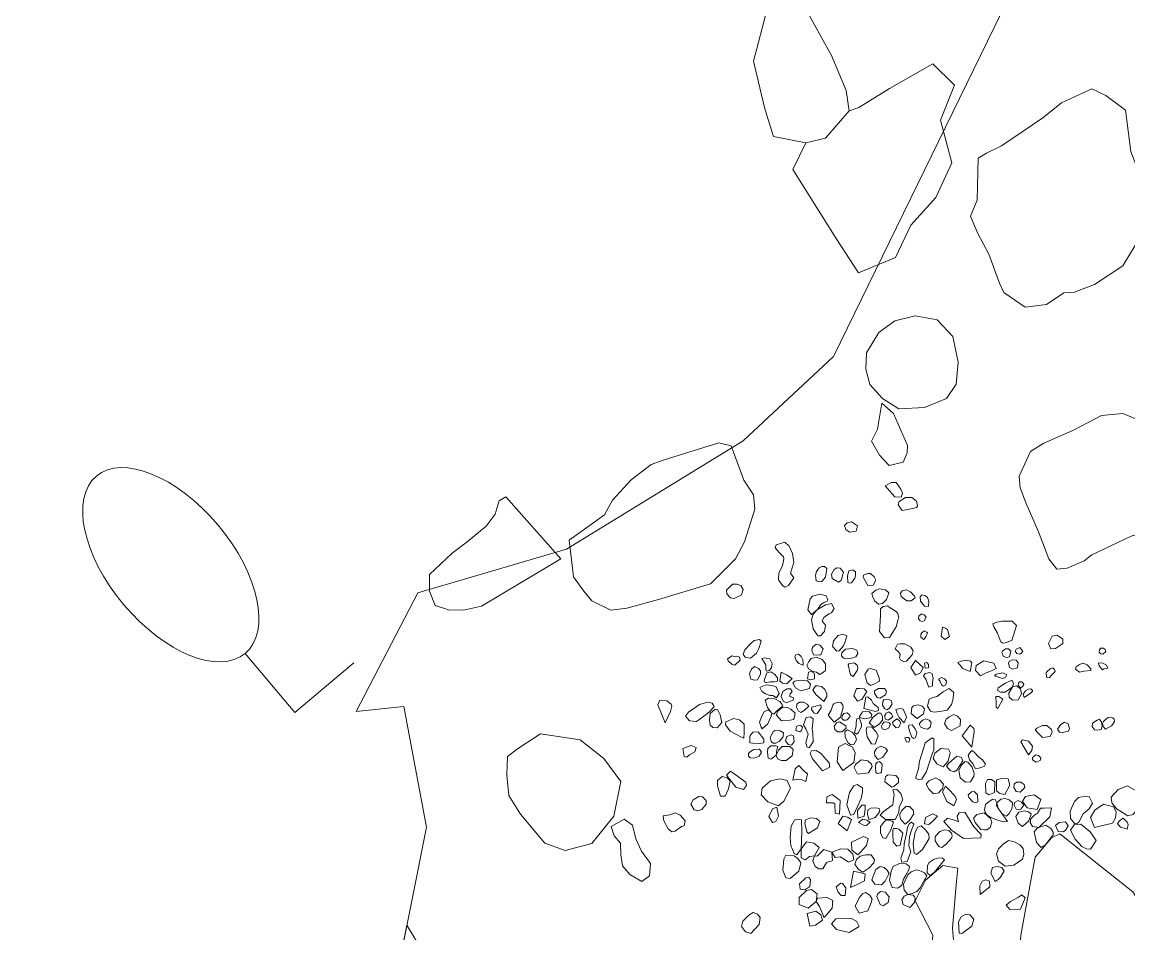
# Model space of a CAD drawing. Header units: metres. Extents: x -10443 to -4073, y -33280 to -26846.
# Drawn here: x -7330.96 to -7323.79, y -29210.34 to -29204.43 of the extents above; entities that cross this region are included whole.
import ezdxf

# ---------------------------------------------------------------- set-up
doc = ezdxf.new("R2010")
doc.units = ezdxf.units.M
doc.header["$MEASUREMENT"] = 0
doc.linetypes.add('CONTINUOUS_1', pattern=[0])
doc.linetypes.add('CONTINUOUS_2', pattern=[0])
for name, color, linetype, lineweight in [('木', 254, 'CONTINUOUS_2', 18), ('石', 241, 'CONTINUOUS_2', 18), ('護岸', 241, 'CONTINUOUS_2', 18)]:
    doc.layers.add(name, color=color, linetype=linetype, lineweight=lineweight)

msp = doc.modelspace()

# ---------------------------------------------------------------- linework, layer by layer
at = {"layer": '木', "linetype": 'CONTINUOUS_1', "lineweight": 18}
for p, q in [((-7329.1951, -29208.9042), (-7329.5165, -29208.5212)), ((-7328.8121, -29208.5828), (-7329.1951, -29208.9042))]:
    msp.add_line(p, q, dxfattribs=at)
msp.add_ellipse((-7329.9986, -29207.9466), major_axis=(-0.4821, 0.5745), ratio=0.533333, dxfattribs=at)
at = {"layer": '石', "linetype": 'CONTINUOUS_2', "lineweight": 18, "flags": 128}
for points in [[(-7325.8838, -29205.2125), (-7326.0935, -29205.1711), (-7326.1498, -29204.9903), (-7326.2236, -29204.6811), (-7326.1338, -29204.346), (-7325.893, -29204.3295), (-7325.7188, -29204.6446), (-7325.6234, -29204.872), (-7325.6032, -29205.0035)], [(-7324.7685, -29205.3109), (-7324.7732, -29205.5834), (-7324.8168, -29205.6872), (-7324.7724, -29205.7948), (-7324.6981, -29205.9339), (-7324.6299, -29206.1206), (-7324.6006, -29206.1808), (-7324.463, -29206.2774), (-7324.325, -29206.2606), (-7324.2126, -29206.184), (-7324.143, -29206.1785), (-7324.0138, -29206.1303), (-7323.8301, -29206.008), (-7323.6661, -29205.736), (-7323.6614, -29205.573), (-7323.7789, -29205.2687), (-7323.8131, -29205.0005), (-7323.9393, -29204.9049), (-7324.0316, -29204.8622), (-7324.2279, -29204.9526), (-7324.3479, -29205.0498), (-7324.6173, -29205.2299), (-7324.7139, -29205.2791), (-7324.7685, -29205.3109)], [(-7325.3879, -29206.8679), (-7325.2823, -29206.9348), (-7325.1162, -29206.9263), (-7324.9729, -29206.8696), (-7324.9108, -29206.7751), (-7324.8964, -29206.6323), (-7324.932, -29206.4677), (-7325.0339, -29206.3588), (-7325.1758, -29206.333), (-7325.3074, -29206.3657), (-7325.4101, -29206.4412), (-7325.4908, -29206.5726), (-7325.4943, -29206.678), (-7325.4703, -29206.7781), (-7325.3879, -29206.8679)], [(-7325.2263, -29207.1742), (-7325.3158, -29206.9665), (-7325.3926, -29206.9002), (-7325.4187, -29207.067), (-7325.4583, -29207.1462), (-7325.4067, -29207.2372), (-7325.3451, -29207.3022), (-7325.253, -29207.2814), (-7325.2265, -29207.2203), (-7325.2263, -29207.1742)], [(-7324.4277, -29207.2127), (-7324.5018, -29207.3715), (-7324.4958, -29207.4489), (-7324.4559, -29207.5498), (-7324.3772, -29207.7335), (-7324.3105, -29207.9085), (-7324.2587, -29207.9758), (-7324.1901, -29207.9677), (-7324.0798, -29207.9222), (-7324.0314, -29207.8816), (-7323.7762, -29207.7617), (-7323.6734, -29207.7297), (-7323.4431, -29207.5718), (-7323.3089, -29207.4874), (-7323.2429, -29207.4368), (-7323.2215, -29207.2939), (-7323.1854, -29207.233), (-7323.2302, -29207.1151), (-7323.3118, -29206.9785), (-7323.4383, -29206.9316), (-7323.5368, -29206.9153), (-7323.6788, -29207.0297), (-7323.8309, -29206.9664), (-7323.9679, -29206.9801), (-7324.1504, -29207.0743), (-7324.3422, -29207.1574), (-7324.4277, -29207.2127)], [(-7327.7465, -29209.136), (-7327.6028, -29209.0419), (-7327.3468, -29209.0816), (-7327.193, -29209.2017), (-7327.0822, -29209.3527), (-7327.1277, -29209.5764), (-7327.2701, -29209.7542), (-7327.4442, -29209.7995), (-7327.5754, -29209.7506), (-7327.732, -29209.5639), (-7327.8079, -29209.442), (-7327.8223, -29209.311), (-7327.8175, -29209.1903), (-7327.7465, -29209.136)], [(-7323.8115, -29209.5658), (-7323.8715, -29209.5298), (-7323.9014, -29209.4905), (-7323.9051, -29209.4543), (-7323.8597, -29209.4036), (-7323.8004, -29209.3806), (-7323.7442, -29209.412), (-7323.702, -29209.4567), (-7323.7174, -29209.5057), (-7323.7628, -29209.5658), (-7323.8002, -29209.5737), (-7323.8115, -29209.5658)], [(-7327.1452, -29209.6425), (-7327.0604, -29209.5961), (-7327.0062, -29209.6355), (-7326.9851, -29209.7238), (-7326.9498, -29209.8038), (-7326.8896, -29209.884), (-7326.8966, -29209.9641), (-7326.9478, -29210), (-7327.0245, -29209.9548), (-7327.0715, -29209.8988), (-7327.0825, -29209.8268), (-7327.0856, -29209.7515), (-7327.1256, -29209.7038), (-7327.1452, -29209.6425)], [(-7324.0957, -29209.7727), (-7324.1385, -29209.7254), (-7324.1684, -29209.6673), (-7324.1458, -29209.6325), (-7324.1026, -29209.6278), (-7324.0421, -29209.6775), (-7324.0026, -29209.7339), (-7324.0392, -29209.7913), (-7324.0645, -29209.7874), (-7324.0957, -29209.7727)], [(-7324.6071, -29211.8015), (-7324.6147, -29211.6727), (-7324.597, -29211.2856), (-7324.5541, -29210.9904), (-7324.512, -29210.6362), (-7324.4919, -29210.3489), (-7324.4482, -29210.1127), (-7324.3988, -29209.8429), (-7324.2918, -29209.7178), (-7324.2375, -29209.6899), (-7323.7651, -29210.0675), (-7323.679, -29210.2038), (-7323.5595, -29210.5222), (-7323.5374, -29210.8485), (-7323.6577, -29211.0705), (-7323.8771, -29211.2051), (-7323.9605, -29211.3458), (-7324.1982, -29211.7997), (-7324.3644, -29211.9427), (-7324.4337, -29211.9265)], [(-7325.0157, -29210.6092), (-7325.0727, -29210.4697), (-7325.062, -29210.3476), (-7325.1751, -29210.1244), (-7325.1097, -29209.9917), (-7324.9956, -29209.896), (-7324.8991, -29209.9141), (-7324.9106, -29210.0226), (-7324.9332, -29210.3032), (-7324.9234, -29210.4328), (-7324.9159, -29210.5891), (-7324.9754, -29210.6319), (-7325.0157, -29210.6092)]]:
    msp.add_lwpolyline(points, dxfattribs=at)
for points in [[(-7325.8838, -29205.2125), (-7325.968, -29205.3839), (-7325.6872, -29205.8322), (-7325.5424, -29206.0553), (-7325.303, -29205.9552), (-7325.2039, -29205.7448), (-7325.0412, -29205.5658), (-7324.938, -29205.3414), (-7325.0117, -29205.0639), (-7324.9199, -29204.8384), (-7325.0608, -29204.7002), (-7325.3426, -29204.8591), (-7325.5409, -29204.983), (-7325.6032, -29205.0035), (-7325.757, -29205.1803)], [(-7327.418, -29207.7864), (-7327.3891, -29208.025), (-7327.3235, -29208.1174), (-7327.2705, -29208.1806), (-7327.148, -29208.2411), (-7327.0429, -29208.2286), (-7326.8387, -29208.1728), (-7326.5026, -29208.0701), (-7326.3398, -29207.9092), (-7326.2816, -29207.797), (-7326.2154, -29207.5861), (-7326.2224, -29207.4923), (-7326.2856, -29207.398), (-7326.3681, -29207.1763), (-7326.4486, -29207.1562), (-7326.8094, -29207.2677), (-7326.8855, -29207.2957), (-7327.0157, -29207.3969), (-7327.1375, -29207.5271), (-7327.1892, -29207.6222)], [(-7325.2666, -29207.5091), (-7325.3082, -29207.5074), (-7325.3571, -29207.4505), (-7325.3705, -29207.4346), (-7325.3294, -29207.4131), (-7325.2987, -29207.4145), (-7325.2677, -29207.4558), (-7325.2572, -29207.4824)], [(-7327.9864, -29208.2154), (-7328.1012, -29208.24), (-7328.1985, -29208.238), (-7328.2849, -29208.211), (-7328.3224, -29208.1189), (-7328.3216, -29208.0106), (-7328.1751, -29207.8718), (-7328.0777, -29207.798), (-7327.9561, -29207.696), (-7327.8973, -29207.6188), (-7327.8703, -29207.5323), (-7327.8289, -29207.5056), (-7327.4719, -29207.9073)], [(-7325.2118, -29207.5871), (-7325.2599, -29207.5945), (-7325.2863, -29207.5588), (-7325.2799, -29207.5369), (-7325.2377, -29207.5097), (-7325.1974, -29207.5113), (-7325.1668, -29207.5352), (-7325.16, -29207.5673), (-7325.1678, -29207.5762)], [(-7325.557, -29207.7287), (-7325.6016, -29207.7346), (-7325.6251, -29207.7189), (-7325.6325, -29207.6913), (-7325.6156, -29207.6739), (-7325.5874, -29207.6691), (-7325.5497, -29207.6934)], [(-7325.9828, -29208.0009), (-7325.9623, -29208.0309), (-7325.9974, -29208.0805), (-7326.0202, -29208.0913), (-7326.036, -29208.081), (-7326.061, -29208.0441), (-7326.0597, -29207.9993), (-7326.038, -29207.9575), (-7326.0308, -29207.9338), (-7326.0277, -29207.9052), (-7326.0293, -29207.8947), (-7326.0553, -29207.8694), (-7326.0821, -29207.8375), (-7326.0758, -29207.8169), (-7326.0211, -29207.8005), (-7325.9919, -29207.8268), (-7325.9709, -29207.8729), (-7325.9608, -29207.9328)], [(-7325.7557, -29208.0267), (-7325.7794, -29208.0548), (-7325.7956, -29208.0566), (-7325.8169, -29208.0509), (-7325.8208, -29208.014), (-7325.8148, -29207.9901), (-7325.7973, -29207.966), (-7325.7805, -29207.9578), (-7325.7626, -29207.9581), (-7325.747, -29207.971)], [(-7325.655, -29208.0481), (-7325.6723, -29208.0602), (-7325.7125, -29208.0349), (-7325.7178, -29208.0071), (-7325.7003, -29207.9782), (-7325.6842, -29207.9663), (-7325.6609, -29207.9688), (-7325.6397, -29207.9951)], [(-7325.5875, -29208.0638), (-7325.5988, -29208.0662), (-7325.6113, -29208.0617), (-7325.6152, -29208.0186), (-7325.6059, -29207.9856), (-7325.5797, -29207.9793), (-7325.5616, -29207.9925), (-7325.5617, -29208.0186), (-7325.5657, -29208.0345)], [(-7325.4482, -29208.0796), (-7325.4817, -29208.0809), (-7325.5116, -29208.0265), (-7325.5097, -29208.0147), (-7325.4856, -29208.0031), (-7325.4641, -29208.0024), (-7325.4414, -29208.0258), (-7325.4299, -29208.0469)], [(-7326.3013, -29208.1418), (-7326.3483, -29208.166), (-7326.3716, -29208.1607), (-7326.3957, -29208.1349), (-7326.3981, -29208.1109), (-7326.3601, -29208.0731), (-7326.3317, -29208.0718), (-7326.3055, -29208.0805), (-7326.2899, -29208.1075)], [(-7325.8086, -29208.2369), (-7325.8467, -29208.2686), (-7325.871, -29208.2382), (-7325.8565, -29208.1682), (-7325.8401, -29208.1498), (-7325.7909, -29208.138), (-7325.7514, -29208.1485), (-7325.7414, -29208.1732), (-7325.7468, -29208.1836), (-7325.7688, -29208.1926), (-7325.7864, -29208.2039)], [(-7325.3622, -29208.1727), (-7325.3874, -29208.197), (-7325.4136, -29208.2024), (-7325.4367, -29208.1833), (-7325.4518, -29208.1503), (-7325.4554, -29208.1328), (-7325.4309, -29208.1115), (-7325.4078, -29208.1024), (-7325.3678, -29208.1089), (-7325.3455, -29208.1279)], [(-7325.202, -29208.1807), (-7325.2306, -29208.1803), (-7325.2655, -29208.1529), (-7325.2709, -29208.1315), (-7325.2601, -29208.1161), (-7325.2342, -29208.1086), (-7325.2055, -29208.123), (-7325.1796, -29208.1493), (-7325.1767, -29208.1611)], [(-7325.7572, -29208.339), (-7325.7639, -29208.3789), (-7325.7882, -29208.4076), (-7325.8063, -29208.4085), (-7325.8362, -29208.3616), (-7325.8478, -29208.3041), (-7325.8357, -29208.268), (-7325.8086, -29208.2369), (-7325.7572, -29208.2068), (-7325.7185, -29208.198), (-7325.7001, -29208.2297), (-7325.7181, -29208.259), (-7325.7346, -29208.2646), (-7325.7682, -29208.2893), (-7325.7786, -29208.3121)], [(-7325.0895, -29208.2182), (-7325.1149, -29208.2143), (-7325.1416, -29208.1824), (-7325.1431, -29208.1553), (-7325.1334, -29208.1425), (-7325.109, -29208.1472), (-7325.0967, -29208.1589), (-7325.0877, -29208.1828)], [(-7325.2982, -29208.3496), (-7325.3428, -29208.4188), (-7325.3747, -29208.4209), (-7325.4066, -29208.3786), (-7325.4007, -29208.278), (-7325.3997, -29208.2328), (-7325.3829, -29208.217), (-7325.3565, -29208.2125), (-7325.2964, -29208.2525), (-7325.2877, -29208.2629), (-7325.2805, -29208.2904), (-7325.2852, -29208.2997)], [(-7325.1168, -29208.3095), (-7325.1287, -29208.3141), (-7325.1434, -29208.3106), (-7325.1544, -29208.2947), (-7325.1518, -29208.2791), (-7325.1338, -29208.2648), (-7325.1165, -29208.2723), (-7325.1036, -29208.2867)], [(-7324.9522, -29208.4112), (-7324.9828, -29208.4317), (-7325.0069, -29208.4093), (-7324.9991, -29208.3532), (-7324.9979, -29208.3504), (-7324.9782, -29208.357), (-7324.9666, -29208.3667)], [(-7324.5502, -29208.4387), (-7324.5928, -29208.4533), (-7324.6066, -29208.4559), (-7324.6212, -29208.4469), (-7324.6298, -29208.424), (-7324.6422, -29208.3902), (-7324.6656, -29208.3497), (-7324.6716, -29208.3299), (-7324.6456, -29208.3187), (-7324.6142, -29208.3118), (-7324.5478, -29208.3128), (-7324.5194, -29208.3403)], [(-7325.6683, -29208.5047), (-7325.6825, -29208.5064), (-7325.7116, -29208.4765), (-7325.7041, -29208.4395), (-7325.6755, -29208.406), (-7325.6451, -29208.3963), (-7325.6191, -29208.4075), (-7325.6311, -29208.4514), (-7325.639, -29208.473)], [(-7325.107, -29208.4131), (-7325.1205, -29208.4307), (-7325.138, -29208.4155), (-7325.139, -29208.3975), (-7325.1306, -29208.3849), (-7325.1156, -29208.3747), (-7325.1009, -29208.3828), (-7325.0963, -29208.3884)], [(-7324.2657, -29208.49), (-7324.2966, -29208.4911), (-7324.312, -29208.458), (-7324.2885, -29208.41), (-7324.2562, -29208.4041), (-7324.2198, -29208.4285), (-7324.2185, -29208.4575), (-7324.2348, -29208.4676)], [(-7326.2423, -29208.5528), (-7326.2722, -29208.5471), (-7326.28, -29208.5435), (-7326.2892, -29208.5268), (-7326.279, -29208.4986), (-7326.2417, -29208.4587), (-7326.2193, -29208.4375), (-7326.1846, -29208.4311), (-7326.1739, -29208.4419), (-7326.188, -29208.4899), (-7326.2029, -29208.519)], [(-7325.7918, -29208.5304), (-7325.8127, -29208.5337), (-7325.8342, -29208.5306), (-7325.8463, -29208.4993), (-7325.8408, -29208.4806), (-7325.8179, -29208.4614), (-7325.7934, -29208.468), (-7325.7711, -29208.4918), (-7325.7838, -29208.526)], [(-7325.5888, -29208.5527), (-7325.6231, -29208.5567), (-7325.6408, -29208.5526), (-7325.6523, -29208.5375), (-7325.6506, -29208.5184), (-7325.6266, -29208.4935), (-7325.5846, -29208.4901), (-7325.5547, -29208.5005), (-7325.5464, -29208.523), (-7325.5592, -29208.5444)], [(-7325.2329, -29208.5712), (-7325.2523, -29208.5734), (-7325.2699, -29208.5622), (-7325.2766, -29208.5501), (-7325.272, -29208.5274), (-7325.284, -29208.5103), (-7325.3055, -29208.4917), (-7325.2901, -29208.4622), (-7325.2718, -29208.4587), (-7325.243, -29208.4593), (-7325.2032, -29208.4814), (-7325.1878, -29208.5039), (-7325.1952, -29208.5302)], [(-7324.5654, -29208.5431), (-7324.5842, -29208.5479), (-7324.6037, -29208.5406), (-7324.6134, -29208.5149), (-7324.6098, -29208.5071), (-7324.5904, -29208.4908), (-7324.5717, -29208.4925), (-7324.5559, -29208.5075)], [(-7324.4881, -29208.5207), (-7324.4981, -29208.5267), (-7324.5168, -29208.5212), (-7324.5272, -29208.5071), (-7324.5221, -29208.4934), (-7324.4985, -29208.483), (-7324.4859, -29208.4953), (-7324.4772, -29208.5084)], [(-7323.9607, -29208.5258), (-7323.9728, -29208.5241), (-7323.984, -29208.5135), (-7323.982, -29208.4976), (-7323.9721, -29208.4869), (-7323.9554, -29208.4871), (-7323.9452, -29208.495), (-7323.9406, -29208.5089)], [(-7326.3439, -29208.5986), (-7326.3618, -29208.5932), (-7326.3875, -29208.5691), (-7326.391, -29208.5556), (-7326.3607, -29208.5373), (-7326.3491, -29208.5408), (-7326.336, -29208.5386), (-7326.3135, -29208.5448), (-7326.3105, -29208.5643)], [(-7326.1439, -29208.5947), (-7326.1695, -29208.5548), (-7326.1541, -29208.5506), (-7326.1171, -29208.5573), (-7326.1029, -29208.5863), (-7326.1075, -29208.6146), (-7326.1219, -29208.6322), (-7326.1348, -29208.6375), (-7326.1413, -29208.6335), (-7326.1439, -29208.6238)], [(-7325.9005, -29208.598), (-7325.9284, -29208.5872), (-7325.9465, -29208.567), (-7325.9552, -29208.5412), (-7325.9497, -29208.5295), (-7325.932, -29208.5252), (-7325.9135, -29208.5416), (-7325.9031, -29208.5624), (-7325.9005, -29208.5838)], [(-7325.7952, -29208.6588), (-7325.8146, -29208.6431), (-7325.8362, -29208.6387), (-7325.8643, -29208.6234), (-7325.8771, -29208.6006), (-7325.8656, -29208.5736), (-7325.8489, -29208.5554), (-7325.8182, -29208.5464), (-7325.7779, -29208.5619), (-7325.7566, -29208.5891), (-7325.7572, -29208.6322), (-7325.7689, -29208.642)], [(-7325.1401, -29208.6464), (-7325.1732, -29208.6618), (-7325.2045, -29208.6119), (-7325.1735, -29208.5665), (-7325.1246, -29208.6122), (-7325.1252, -29208.6198)], [(-7324.819, -29208.6395), (-7324.8664, -29208.619), (-7324.8986, -29208.5806), (-7324.8795, -29208.5717), (-7324.8434, -29208.5661), (-7324.817, -29208.5723), (-7324.8092, -29208.5817)], [(-7324.5126, -29208.6145), (-7324.5459, -29208.6235), (-7324.5647, -29208.6133), (-7324.5717, -29208.5853), (-7324.5668, -29208.5742), (-7324.5478, -29208.5622), (-7324.5202, -29208.565), (-7324.5073, -29208.5833)], [(-7326.1783, -29208.6561), (-7326.1969, -29208.6917), (-7326.2176, -29208.6938), (-7326.2408, -29208.6873), (-7326.2491, -29208.6506), (-7326.2372, -29208.624), (-7326.2157, -29208.606), (-7326.1912, -29208.6197), (-7326.1784, -29208.6349)], [(-7325.8273, -29208.6868), (-7325.8541, -29208.693), (-7325.8723, -29208.6863), (-7325.8662, -29208.6423), (-7325.8501, -29208.6377), (-7325.8326, -29208.6467), (-7325.8278, -29208.6599)], [(-7325.5773, -29208.6705), (-7325.5947, -29208.6603), (-7325.6102, -29208.5954), (-7325.6048, -29208.5892), (-7325.5715, -29208.5824), (-7325.5516, -29208.5977), (-7325.5476, -29208.6173), (-7325.5508, -29208.6324)], [(-7325.4384, -29208.7194), (-7325.4661, -29208.7285), (-7325.4877, -29208.7112), (-7325.5013, -29208.6571), (-7325.4811, -29208.6242), (-7325.4662, -29208.6188), (-7325.4286, -29208.6298), (-7325.4099, -29208.6795), (-7325.407, -29208.7019)], [(-7325.0893, -29208.6156), (-7325.1111, -29208.6162), (-7325.1148, -29208.5851), (-7325.1054, -29208.5795), (-7325.0986, -29208.5833), (-7325.0899, -29208.5937)], [(-7324.7147, -29208.6475), (-7324.7524, -29208.6673), (-7324.7846, -29208.6318), (-7324.7805, -29208.6), (-7324.7298, -29208.5704), (-7324.6662, -29208.5843), (-7324.6512, -29208.619), (-7324.6768, -29208.6322)], [(-7324.2912, -29208.66), (-7324.3079, -29208.6795), (-7324.3239, -29208.6764), (-7324.3269, -29208.6475), (-7324.3201, -29208.6378), (-7324.3016, -29208.6223), (-7324.2838, -29208.6144), (-7324.2736, -29208.6247), (-7324.2675, -29208.6385)], [(-7324.0821, -29208.637), (-7324.1106, -29208.6431), (-7324.1358, -29208.6236), (-7324.1326, -29208.6085), (-7324.106, -29208.5915), (-7324.0863, -29208.5856), (-7324.0602, -29208.5956), (-7324.0373, -29208.6207), (-7324.0364, -29208.6323)], [(-7323.9518, -29208.6222), (-7323.9619, -29208.6271), (-7323.9841, -29208.602), (-7323.9888, -29208.5824), (-7323.9602, -29208.5855), (-7323.935, -29208.5986), (-7323.927, -29208.6167)], [(-7326.1545, -29208.6972), (-7326.1373, -29208.6465), (-7326.1103, -29208.6411), (-7326.0852, -29208.6579), (-7326.0678, -29208.6795), (-7326.0672, -29208.7018), (-7326.0864, -29208.7053), (-7326.116, -29208.7065), (-7326.1364, -29208.7094), (-7326.1487, -29208.7088)], [(-7326.053, -29208.6983), (-7326.0448, -29208.6434), (-7326.0094, -29208.6594), (-7325.9726, -29208.6844), (-7326.0077, -29208.7186), (-7326.036, -29208.7139)], [(-7325.8603, -29208.7491), (-7325.9167, -29208.7634), (-7325.9515, -29208.7446), (-7325.9689, -29208.7144), (-7325.9579, -29208.7003), (-7325.9218, -29208.6945), (-7325.8739, -29208.6991), (-7325.8544, -29208.7214)], [(-7325.0632, -29208.7306), (-7325.0879, -29208.7396), (-7325.095, -29208.718), (-7325.1044, -29208.6936), (-7325.121, -29208.6674), (-7325.1102, -29208.652), (-7325.081, -29208.6456), (-7325.0658, -29208.6534), (-7325.0581, -29208.6831), (-7325.0644, -29208.7057)], [(-7324.977, -29208.7242), (-7324.9912, -29208.7335), (-7325.0053, -29208.7243), (-7325.0139, -29208.7027), (-7325.0238, -29208.689), (-7325.0058, -29208.678), (-7324.9862, -29208.6857), (-7324.9735, -29208.7008), (-7324.9727, -29208.7043)], [(-7324.6102, -29208.6837), (-7324.6624, -29208.6678), (-7324.6505, -29208.6557), (-7324.6087, -29208.6474), (-7324.5821, -29208.6602), (-7324.5897, -29208.6781)], [(-7324.5946, -29208.7733), (-7324.6234, -29208.7727), (-7324.6427, -29208.7623), (-7324.6383, -29208.7444), (-7324.5913, -29208.7139), (-7324.5492, -29208.6944), (-7324.5375, -29208.7147), (-7324.5443, -29208.7382), (-7324.566, -29208.7546)], [(-7324.4915, -29208.7438), (-7324.4972, -29208.7402), (-7324.5078, -29208.7281), (-7324.5071, -29208.7139), (-7324.5007, -29208.7054), (-7324.4838, -29208.7048), (-7324.4739, -29208.7154), (-7324.4717, -29208.7236), (-7324.4793, -29208.7352)], [(-7326.0734, -29208.8089), (-7326.0969, -29208.794), (-7326.117, -29208.7935), (-7326.1456, -29208.7837), (-7326.1696, -29208.7692), (-7326.1831, -29208.7419), (-7326.1635, -29208.7334), (-7326.1392, -29208.7248), (-7326.0958, -29208.7325), (-7326.0754, -29208.739), (-7326.0564, -29208.7813)], [(-7325.9665, -29208.8246), (-7326.0116, -29208.8412), (-7326.032, -29208.8308), (-7326.043, -29208.7999), (-7326.0322, -29208.7687), (-7326.008, -29208.7516), (-7325.9844, -29208.7507), (-7325.9736, -29208.7692), (-7325.9847, -29208.784), (-7325.9879, -29208.7914), (-7325.9876, -29208.7975), (-7325.9817, -29208.8027), (-7325.9647, -29208.8089)], [(-7325.7668, -29208.8323), (-7325.8188, -29208.7886), (-7325.8388, -29208.7605), (-7325.8215, -29208.7306), (-7325.8062, -29208.7319), (-7325.7821, -29208.7353), (-7325.7614, -29208.7557), (-7325.749, -29208.7831), (-7325.748, -29208.8012)], [(-7325.5214, -29208.821), (-7325.5493, -29208.832), (-7325.5733, -29208.7972), (-7325.5555, -29208.7486), (-7325.5362, -29208.7484), (-7325.5065, -29208.75), (-7325.4879, -29208.768)], [(-7325.4054, -29208.8106), (-7325.4209, -29208.8071), (-7325.439, -29208.779), (-7325.4382, -29208.765), (-7325.4137, -29208.7491), (-7325.3738, -29208.7479), (-7325.3604, -29208.7658), (-7325.3672, -29208.7896)], [(-7324.9677, -29208.8903), (-7325.0028, -29208.895), (-7325.0528, -29208.9015), (-7325.0768, -29208.8968), (-7325.0962, -29208.8624), (-7325.0854, -29208.819), (-7325.0605, -29208.8065), (-7325.0337, -29208.8005), (-7325.0193, -29208.7908), (-7324.9951, -29208.7704), (-7324.9559, -29208.7482), (-7324.9261, -29208.7739), (-7324.9324, -29208.8241), (-7324.9406, -29208.8522)], [(-7324.5093, -29208.8221), (-7324.5451, -29208.8238), (-7324.5657, -29208.8057), (-7324.5682, -29208.7794), (-7324.5443, -29208.7382), (-7324.5197, -29208.7317), (-7324.4934, -29208.7504), (-7324.4876, -29208.7826)], [(-7324.4688, -29208.8076), (-7324.4762, -29208.7856), (-7324.461, -29208.7634), (-7324.4408, -29208.7527), (-7324.4261, -29208.7506), (-7324.4159, -29208.7609), (-7324.4147, -29208.767), (-7324.4209, -29208.7737)], [(-7326.7611, -29208.8973), (-7326.7965, -29208.9719), (-7326.8434, -29208.8554), (-7326.831, -29208.8238), (-7326.7858, -29208.8284), (-7326.7575, -29208.8494), (-7326.7517, -29208.8634)], [(-7326.5203, -29208.9119), (-7326.5915, -29208.9622), (-7326.638, -29208.9588), (-7326.663, -29208.929), (-7326.644, -29208.9024), (-7326.5729, -29208.8521), (-7326.5215, -29208.8374), (-7326.4907, -29208.8445), (-7326.4785, -29208.8662), (-7326.5041, -29208.8947)], [(-7326.0739, -29208.8949), (-7326.0912, -29208.9142), (-7326.1046, -29208.9081), (-7326.1151, -29208.8965), (-7326.1332, -29208.8718), (-7326.147, -29208.8241), (-7326.1262, -29208.8119), (-7326.0849, -29208.8155), (-7326.0528, -29208.8332), (-7326.0367, -29208.8523), (-7326.0335, -29208.8642), (-7326.0377, -29208.8662)], [(-7325.8952, -29208.8907), (-7325.9165, -29208.9038), (-7325.9316, -29208.8961), (-7325.9455, -29208.8692), (-7325.9431, -29208.8514), (-7325.9248, -29208.8376), (-7325.8996, -29208.8385), (-7325.8754, -29208.8505), (-7325.8654, -29208.8625)], [(-7325.8097, -29208.9116), (-7325.8293, -29208.9079), (-7325.8471, -29208.8839), (-7325.8458, -29208.8699), (-7325.7868, -29208.8558), (-7325.7846, -29208.874)], [(-7325.6592, -29208.934), (-7325.7014, -29208.9663), (-7325.7278, -29208.9357), (-7325.739, -29208.9215), (-7325.7195, -29208.8894), (-7325.709, -29208.8578), (-7325.7036, -29208.8493), (-7325.6794, -29208.8368), (-7325.6573, -29208.8388), (-7325.6443, -29208.857), (-7325.6413, -29208.8718)], [(-7325.5078, -29208.8785), (-7325.4957, -29208.8057), (-7325.4877, -29208.8026), (-7325.4802, -29208.8045), (-7325.4594, -29208.8237), (-7325.4473, -29208.8465), (-7325.416, -29208.8711), (-7325.414, -29208.8918), (-7325.4319, -29208.8986)], [(-7325.343, -29208.8756), (-7325.3585, -29208.8862), (-7325.3745, -29208.8784), (-7325.3864, -29208.8576), (-7325.3859, -29208.8329), (-7325.3777, -29208.822), (-7325.3468, -29208.8205), (-7325.332, -29208.8277), (-7325.3271, -29208.8402), (-7325.326, -29208.8518)], [(-7325.1221, -29208.9141), (-7325.1621, -29208.9424), (-7325.2008, -29208.9111), (-7325.1983, -29208.8718), (-7325.1858, -29208.8613), (-7325.1563, -29208.8543), (-7325.1303, -29208.8643), (-7325.1144, -29208.8811)], [(-7324.652, -29208.8014), (-7324.6327, -29208.8006), (-7324.608, -29208.8188), (-7324.6395, -29208.8783), (-7324.6516, -29208.8695), (-7324.6519, -29208.8438)], [(-7326.4391, -29208.9199), (-7326.428, -29208.9692), (-7326.458, -29209.0047), (-7326.4865, -29209.0026), (-7326.504, -29208.9874), (-7326.5079, -29208.9528), (-7326.5034, -29208.9113), (-7326.4718, -29208.8832), (-7326.4569, -29208.8841)], [(-7326.1308, -29208.9773), (-7326.1662, -29209.011), (-7326.1742, -29208.9987), (-7326.185, -29208.9661), (-7326.1667, -29208.9232), (-7326.1531, -29208.9), (-7326.1346, -29208.8892), (-7326.1151, -29208.8965), (-7326.1046, -29208.9081), (-7326.1093, -29208.9278)], [(-7325.9885, -29208.955), (-7326.0428, -29208.9593), (-7326.0747, -29208.9212), (-7326.0675, -29208.8974), (-7326.037, -29208.8718), (-7326.008, -29208.8699), (-7325.9809, -29208.8838), (-7325.9542, -29208.9086), (-7325.9617, -29208.9503)], [(-7325.6167, -29208.9509), (-7325.6245, -29208.9549), (-7325.6402, -29208.9545), (-7325.6515, -29208.9423), (-7325.6487, -29208.9256), (-7325.6373, -29208.9118), (-7325.6166, -29208.9064), (-7325.6011, -29208.9203), (-7325.5976, -29208.9303)], [(-7325.5391, -29208.9343), (-7325.5159, -29208.9001), (-7325.4754, -29208.897), (-7325.456, -29208.917), (-7325.4607, -29208.9377), (-7325.4898, -29208.9437), (-7325.507, -29208.9451)], [(-7325.4071, -29208.9769), (-7325.4421, -29209.0008), (-7325.4738, -29208.9715), (-7325.4501, -29208.9359), (-7325.416, -29208.908), (-7325.399, -29208.9095), (-7325.3868, -29208.9316), (-7325.3872, -29208.9546)], [(-7325.3499, -29208.9549), (-7325.3669, -29208.9479), (-7325.3744, -29208.9258), (-7325.3639, -29208.9092), (-7325.3468, -29208.8995), (-7325.3283, -29208.9131), (-7325.3205, -29208.9318)], [(-7325.2471, -29208.9709), (-7325.2787, -29208.936), (-7325.2955, -29208.9076), (-7325.3019, -29208.8858), (-7325.2723, -29208.8775), (-7325.2542, -29208.8836), (-7325.2364, -29208.9217), (-7325.2323, -29208.9337)], [(-7324.8831, -29208.9911), (-7324.9397, -29209.0208), (-7324.9656, -29209.0089), (-7324.9858, -29208.9764), (-7324.9757, -29208.9484), (-7324.9559, -29208.9318), (-7324.9258, -29208.9171), (-7324.9007, -29208.928), (-7324.8824, -29208.9498)], [(-7326.3054, -29209.0627), (-7326.3746, -29209.0252), (-7326.4045, -29208.9853), (-7326.4015, -29208.9651), (-7326.3527, -29208.943), (-7326.3143, -29208.9521), (-7326.2841, -29208.9811), (-7326.2831, -29209.0358), (-7326.2868, -29209.0707)], [(-7325.9113, -29209.0207), (-7325.923, -29209.0293), (-7325.9486, -29209.0213), (-7325.9451, -29208.9959), (-7325.9263, -29208.9873), (-7325.9174, -29208.988), (-7325.9056, -29208.9994)], [(-7325.8375, -29209.0941), (-7325.8621, -29209.1336), (-7325.8776, -29209.1278), (-7325.8834, -29209.0984), (-7325.8684, -29209.0445), (-7325.8841, -29209.0104), (-7325.8984, -29208.9834), (-7325.8814, -29208.9361), (-7325.8541, -29208.9321), (-7325.8361, -29208.9465), (-7325.84, -29208.9911), (-7325.8424, -29209.0108), (-7325.8378, -29209.0388)], [(-7325.6519, -29209.0297), (-7325.6764, -29209.0302), (-7325.6969, -29209.0155), (-7325.7, -29208.9922), (-7325.6848, -29208.9723), (-7325.6649, -29208.9651), (-7325.6247, -29208.9904), (-7325.6217, -29209.0067)], [(-7325.5444, -29209.0355), (-7325.5551, -29209.0453), (-7325.5686, -29209.033), (-7325.5587, -29208.9932), (-7325.5574, -29208.9693), (-7325.5536, -29208.9457), (-7325.5365, -29208.9408), (-7325.5225, -29208.9809), (-7325.5243, -29208.9966)], [(-7325.4342, -29209.1092), (-7325.4584, -29209.1071), (-7325.4872, -29209.0616), (-7325.4935, -29209.0161), (-7325.4882, -29208.9999), (-7325.459, -29208.9967), (-7325.4303, -29209.0281), (-7325.4154, -29209.0557)], [(-7325.3493, -29209.0063), (-7325.3729, -29209.0167), (-7325.3887, -29209.011), (-7325.3934, -29208.9922), (-7325.3878, -29208.9773), (-7325.3756, -29208.9646), (-7325.3561, -29208.9663), (-7325.3445, -29208.9708), (-7325.3364, -29208.9813)], [(-7325.2841, -29209.0024), (-7325.2998, -29209.0049), (-7325.3178, -29208.9834), (-7325.3229, -29208.9688), (-7325.3158, -29208.9605), (-7325.2933, -29208.9464), (-7325.277, -29208.9574), (-7325.2687, -29208.9729)], [(-7325.1736, -29209.0697), (-7325.1834, -29209.0721), (-7325.1969, -29209.0645), (-7325.2121, -29209.0253), (-7325.2185, -29208.9965), (-7325.2178, -29208.9876), (-7325.1957, -29208.9844), (-7325.1754, -29209.0099), (-7325.1654, -29209.0345)], [(-7325.0786, -29208.9997), (-7325.0961, -29209.0127), (-7325.1188, -29209.0087), (-7325.1401, -29208.9982), (-7325.149, -29208.9791), (-7325.14, -29208.9645), (-7325.1265, -29208.9532), (-7325.1055, -29208.9444), (-7325.0851, -29208.9539), (-7325.071, -29208.9686)], [(-7324.8095, -29209.1295), (-7324.8715, -29209.0557), (-7324.8192, -29208.9871), (-7324.795, -29209.0075), (-7324.7929, -29209.0269)], [(-7324.3018, -29209.0598), (-7324.3498, -29209.0658), (-7324.3806, -29209.0362), (-7324.3976, -29209.0174), (-7324.3869, -29209.0061), (-7324.3508, -29208.9887), (-7324.3219, -29208.9893), (-7324.2934, -29209.0149), (-7324.2889, -29209.0301)], [(-7324.22, -29209.0348), (-7324.2396, -29209.0312), (-7324.2527, -29209.0127), (-7324.2315, -29208.9831), (-7324.2089, -29208.9665), (-7324.1842, -29208.9776), (-7324.1759, -29209.0072), (-7324.1826, -29209.0259)], [(-7323.993, -29209.02), (-7324.0128, -29209.0161), (-7324.0297, -29208.9941), (-7324.027, -29208.9738), (-7323.997, -29208.9533), (-7323.9838, -29208.9485), (-7323.9677, -29208.9657), (-7323.9643, -29208.9904), (-7323.9712, -29209.015)], [(-7323.9415, -29209.0119), (-7323.9579, -29208.9942), (-7323.9628, -29208.9753), (-7323.956, -29208.9622), (-7323.9423, -29208.9491), (-7323.9249, -29208.9366), (-7323.9131, -29208.9351), (-7323.8963, -29208.9383), (-7323.8866, -29208.9448), (-7323.8838, -29208.9625), (-7323.901, -29208.9889), (-7323.9044, -29208.9918)], [(-7326.2274, -29209.1029), (-7326.2477, -29209.1011), (-7326.2472, -29209.0582), (-7326.2282, -29209.0316), (-7326.1934, -29209.0308), (-7326.1552, -29209.0778), (-7326.1572, -29209.1007), (-7326.1859, -29209.1059)], [(-7326.0564, -29209.0926), (-7326.0795, -29209.1026), (-7326.0953, -29209.1025), (-7326.1085, -29209.0923), (-7326.1143, -29209.0657), (-7326.0962, -29209.0301), (-7326.0835, -29209.0209), (-7326.0498, -29209.0226), (-7326.0291, -29209.0359), (-7326.0314, -29209.0614)], [(-7325.9976, -29209.111), (-7326.0157, -29209.0876), (-7326.0077, -29209.0596), (-7325.9802, -29209.0484), (-7325.9636, -29209.0549), (-7325.96, -29209.0921), (-7325.9744, -29209.1143), (-7325.9766, -29209.1154)], [(-7325.5727, -29209.1124), (-7325.5925, -29209.1133), (-7325.6102, -29209.1006), (-7325.6297, -29209.0642), (-7325.6304, -29209.0278), (-7325.6131, -29209.0165), (-7325.5836, -29209.0319), (-7325.5615, -29209.0573), (-7325.555, -29209.081)], [(-7325.2161, -29209.0976), (-7325.2311, -29209.0937), (-7325.2431, -29209.0695), (-7325.2301, -29209.0668), (-7325.2179, -29209.0672), (-7325.2097, -29209.0757)], [(-7325.1021, -29209.2868), (-7325.1315, -29209.3362), (-7325.1518, -29209.3402), (-7325.1726, -29209.3294), (-7325.1545, -29209.2694), (-7325.1471, -29209.2206), (-7325.1219, -29209.1381), (-7325.1109, -29209.1005), (-7325.0664, -29209.0691), (-7325.0554, -29209.0752), (-7325.0555, -29209.1496), (-7325.0671, -29209.1794)], [(-7326.6718, -29209.1901), (-7326.6813, -29209.1379), (-7326.6264, -29209.119), (-7326.5953, -29209.1307), (-7326.6023, -29209.159), (-7326.6374, -29209.179), (-7326.656, -29209.1934)], [(-7326.2066, -29209.1952), (-7326.2262, -29209.1999), (-7326.2448, -29209.199), (-7326.256, -29209.1883), (-7326.2552, -29209.1711), (-7326.2417, -29209.1562), (-7326.2206, -29209.1433), (-7326.1845, -29209.1413), (-7326.1709, -29209.1618), (-7326.186, -29209.1874)], [(-7326.0774, -29209.1809), (-7326.1108, -29209.206), (-7326.1279, -29209.2015), (-7326.1321, -29209.1609), (-7326.1297, -29209.1384), (-7326.1119, -29209.1211), (-7326.0784, -29209.1198), (-7326.0647, -29209.124), (-7326.0718, -29209.1465)], [(-7326.0121, -29209.2165), (-7326.0439, -29209.2166), (-7326.0679, -29209.2048), (-7326.0774, -29209.1809), (-7326.0589, -29209.1459), (-7326.0378, -29209.1247), (-7325.9887, -29209.1242), (-7325.9672, -29209.1434), (-7325.972, -29209.1863)], [(-7325.5726, -29209.2283), (-7325.6445, -29209.2798), (-7325.6801, -29209.2247), (-7325.6728, -29209.13), (-7325.6293, -29209.1059), (-7325.5813, -29209.1293), (-7325.5643, -29209.1664)], [(-7325.3844, -29209.195), (-7325.4146, -29209.2097), (-7325.4362, -29209.1853), (-7325.4397, -29209.1587), (-7325.4256, -29209.1374), (-7325.3987, -29209.1231), (-7325.3676, -29209.1348), (-7325.3542, -29209.1507)], [(-7324.9625, -29209.2196), (-7324.9939, -29209.2562), (-7325.0343, -29209.2381), (-7325.0594, -29209.2025), (-7325.0487, -29209.1684), (-7325.0088, -29209.1372), (-7324.9595, -29209.1415), (-7324.9499, -29209.1633), (-7324.948, -29209.1665)], [(-7324.442, -29209.179), (-7324.4917, -29209.0944), (-7324.4796, -29209.0807), (-7324.4413, -29209.0912), (-7324.4152, -29209.1223), (-7324.419, -29209.1515)], [(-7325.7296, -29209.2588), (-7325.776, -29209.2827), (-7325.8082, -29209.2443), (-7325.8414, -29209.2048), (-7325.8557, -29209.1708), (-7325.8475, -29209.1532), (-7325.8164, -29209.1501), (-7325.7836, -29209.1723), (-7325.7688, -29209.1899), (-7325.7505, -29209.2118), (-7325.7339, -29209.2315)], [(-7325.4782, -29209.296), (-7325.5492, -29209.3043), (-7325.5705, -29209.262), (-7325.5619, -29209.2406), (-7325.5247, -29209.2111), (-7325.4829, -29209.2186), (-7325.4579, -29209.24), (-7325.4543, -29209.2548)], [(-7324.9055, -29209.2772), (-7324.9228, -29209.2894), (-7324.9498, -29209.2797), (-7324.9726, -29209.2525), (-7324.9585, -29209.2328), (-7324.9058, -29209.1877), (-7324.8753, -29209.196), (-7324.8665, -29209.2177)], [(-7324.764, -29209.266), (-7324.7859, -29209.2667), (-7324.7996, -29209.2391), (-7324.8228, -29209.2114), (-7324.8323, -29209.1804), (-7324.8156, -29209.1581), (-7324.8059, -29209.15), (-7324.7916, -29209.1628), (-7324.7636, -29209.1948), (-7324.74, -29209.2116), (-7324.7207, -29209.2403), (-7324.7256, -29209.2527), (-7324.731, -29209.2548)], [(-7324.391, -29209.2272), (-7324.4145, -29209.2103), (-7324.4159, -29209.1961), (-7324.3944, -29209.1781), (-7324.3775, -29209.1828), (-7324.3621, -29209.1982), (-7324.3642, -29209.2141)], [(-7326.2874, -29209.404), (-7326.3386, -29209.3879), (-7326.398, -29209.3115), (-7326.3713, -29209.2843), (-7326.2736, -29209.357), (-7326.2689, -29209.3767)], [(-7325.9692, -29209.3433), (-7325.9531, -29209.2696), (-7325.9301, -29209.2485), (-7325.8982, -29209.2802), (-7325.8742, -29209.3025), (-7325.8851, -29209.3507), (-7325.914, -29209.3395), (-7325.935, -29209.3376)], [(-7325.3942, -29209.2915), (-7325.3988, -29209.2954), (-7325.4202, -29209.2999), (-7325.4295, -29209.2936), (-7325.4318, -29209.257), (-7325.4309, -29209.2365), (-7325.4198, -29209.2272), (-7325.4095, -29209.2217), (-7325.3927, -29209.2352), (-7325.3889, -29209.2453)], [(-7324.8182, -29209.3542), (-7324.8485, -29209.356), (-7324.8846, -29209.3285), (-7324.8938, -29209.2795), (-7324.8775, -29209.247), (-7324.8516, -29209.2229), (-7324.8339, -29209.2257), (-7324.8073, -29209.2589), (-7324.7936, -29209.3005), (-7324.7945, -29209.3178)], [(-7326.3858, -29209.3992), (-7326.406, -29209.4469), (-7326.4363, -29209.4475), (-7326.4561, -29209.3802), (-7326.4569, -29209.3455), (-7326.4263, -29209.3187), (-7326.3943, -29209.3272), (-7326.3749, -29209.3475)], [(-7326.0616, -29209.5094), (-7326.1306, -29209.4841), (-7326.1728, -29209.4381), (-7326.1681, -29209.3952), (-7326.1129, -29209.347), (-7326.053, -29209.334), (-7326.0059, -29209.3458), (-7325.9831, -29209.394), (-7326.0271, -29209.4787)], [(-7325.3145, -29209.3841), (-7325.3278, -29209.3893), (-7325.3729, -29209.3539), (-7325.368, -29209.3203), (-7325.3516, -29209.3089), (-7325.2999, -29209.3128), (-7325.2843, -29209.3315), (-7325.2839, -29209.3572)], [(-7325.0214, -29209.4254), (-7325.0572, -29209.4306), (-7325.0868, -29209.4023), (-7325.1045, -29209.37), (-7325.0878, -29209.3477), (-7325.0425, -29209.3286), (-7325.0173, -29209.3417), (-7324.9915, -29209.3696), (-7324.9979, -29209.3986), (-7325.0105, -29209.4103)], [(-7324.6622, -29209.424), (-7324.6988, -29209.4382), (-7324.7188, -29209.4255), (-7324.7193, -29209.3645), (-7324.7067, -29209.3386), (-7324.6803, -29209.3377), (-7324.6593, -29209.3543)], [(-7324.5623, -29209.375), (-7324.5939, -29209.4358), (-7324.6261, -29209.4297), (-7324.649, -29209.4123), (-7324.6485, -29209.3411), (-7324.6091, -29209.3305), (-7324.5728, -29209.3343)], [(-7324.4954, -29209.4202), (-7324.5068, -29209.4179), (-7324.5221, -29209.4174), (-7324.5374, -29209.3909), (-7324.5333, -29209.3694), (-7324.5185, -29209.3561), (-7324.491, -29209.3551), (-7324.4701, -29209.3706), (-7324.4654, -29209.3903)], [(-7325.5735, -29209.5646), (-7325.5945, -29209.5691), (-7325.6189, -29209.5035), (-7325.6016, -29209.4228), (-7325.5733, -29209.3791), (-7325.5508, -29209.3708), (-7325.5167, -29209.3917), (-7325.516, -29209.4207), (-7325.526, -29209.4621)], [(-7325.3054, -29209.5973), (-7325.3675, -29209.5983), (-7325.4018, -29209.5696), (-7325.3827, -29209.5473), (-7325.321, -29209.5022), (-7325.3112, -29209.4338), (-7325.3212, -29209.405), (-7325.2941, -29209.4035), (-7325.2693, -29209.4288), (-7325.2546, -29209.4695), (-7325.2789, -29209.5165), (-7325.2811, -29209.552)], [(-7324.9248, -29209.509), (-7324.9714, -29209.4808), (-7324.9996, -29209.4177), (-7324.9801, -29209.3818), (-7324.9463, -29209.4137), (-7324.9175, -29209.448), (-7324.9068, -29209.4691)], [(-7324.7705, -29209.4842), (-7324.7838, -29209.4895), (-7324.802, -29209.4846), (-7324.8271, -29209.4561), (-7324.8319, -29209.4377), (-7324.8109, -29209.4178), (-7324.7934, -29209.4161), (-7324.7717, -29209.4392)], [(-7326.5589, -29209.5335), (-7326.5833, -29209.541), (-7326.6073, -29209.5364), (-7326.6303, -29209.499), (-7326.6138, -29209.471), (-7326.5764, -29209.4479), (-7326.553, -29209.4519), (-7326.5307, -29209.4757), (-7326.5295, -29209.4982)], [(-7325.7507, -29209.4893), (-7325.7487, -29209.4522), (-7325.7134, -29209.4367), (-7325.6609, -29209.4753), (-7325.6666, -29209.5627), (-7325.6943, -29209.5565), (-7325.6955, -29209.4973), (-7325.7071, -29209.4905)], [(-7324.6001, -29209.6142), (-7324.6557, -29209.5971), (-7324.6965, -29209.5794), (-7324.7145, -29209.565), (-7324.7256, -29209.5377), (-7324.7198, -29209.501), (-7324.697, -29209.4818), (-7324.673, -29209.4653), (-7324.6579, -29209.4679), (-7324.6461, -29209.4892), (-7324.6497, -29209.5071), (-7324.6384, -29209.5237), (-7324.615, -29209.5591), (-7324.5773, -29209.6104)], [(-7324.5443, -29209.4904), (-7324.5469, -29209.5248), (-7324.5662, -29209.5591), (-7324.584, -29209.5764), (-7324.615, -29209.5591), (-7324.6384, -29209.5237), (-7324.6461, -29209.4892), (-7324.6215, -29209.467), (-7324.5933, -29209.463), (-7324.5658, -29209.4714)], [(-7324.4913, -29209.5301), (-7324.5054, -29209.534), (-7324.5223, -29209.5317), (-7324.5341, -29209.5054), (-7324.5312, -29209.4873), (-7324.5084, -29209.4751), (-7324.4874, -29209.4851), (-7324.472, -29209.5053)], [(-7324.3855, -29209.5322), (-7324.451, -29209.5226), (-7324.4802, -29209.4794), (-7324.4612, -29209.4486), (-7324.4055, -29209.438), (-7324.3607, -29209.4689)], [(-7324.0874, -29209.5621), (-7324.1161, -29209.6161), (-7324.1282, -29209.6232), (-7324.1414, -29209.6263), (-7324.1692, -29209.5922), (-7324.1723, -29209.5444), (-7324.1432, -29209.4806), (-7324.1179, -29209.4563), (-7324.0688, -29209.4473), (-7324.0479, -29209.4487), (-7324.0264, -29209.4913), (-7324.0481, -29209.5283)], [(-7323.8965, -29209.6223), (-7324.0133, -29209.6506), (-7324.0396, -29209.5842), (-7324.0118, -29209.5384), (-7323.9564, -29209.499), (-7323.8913, -29209.5165), (-7323.8744, -29209.5479), (-7323.8766, -29209.5875)], [(-7326.7298, -29209.6746), (-7326.7519, -29209.6778), (-7326.7765, -29209.6583), (-7326.8047, -29209.6064), (-7326.8076, -29209.5734), (-7326.7661, -29209.5681), (-7326.7302, -29209.5545), (-7326.6975, -29209.5696), (-7326.6661, -29209.607), (-7326.6721, -29209.6392), (-7326.6898, -29209.6434)], [(-7326.1008, -29209.6167), (-7326.1236, -29209.5791), (-7326.1008, -29209.5281), (-7326.0729, -29209.5171), (-7326.0607, -29209.576), (-7326.0792, -29209.6109)], [(-7325.5054, -29209.5768), (-7325.5463, -29209.5886), (-7325.549, -29209.5389), (-7325.5215, -29209.5041), (-7325.4999, -29209.506), (-7325.4996, -29209.5317)], [(-7325.4349, -29209.5841), (-7325.4653, -29209.596), (-7325.4769, -29209.5952), (-7325.4837, -29209.5653), (-7325.4825, -29209.5354), (-7325.4639, -29209.5245), (-7325.4278, -29209.5231), (-7325.4084, -29209.5262), (-7325.4045, -29209.5434), (-7325.4182, -29209.5627)], [(-7325.2128, -29209.6045), (-7325.2406, -29209.629), (-7325.2681, -29209.5977), (-7325.2764, -29209.5681), (-7325.2624, -29209.5398), (-7325.2364, -29209.5145), (-7325.2114, -29209.5147), (-7325.1878, -29209.5386), (-7325.1853, -29209.5613)], [(-7325.1149, -29209.6259), (-7325.1086, -29209.5841), (-7325.0611, -29209.5619), (-7325.031, -29209.5767), (-7325.062, -29209.6087), (-7325.0882, -29209.6295)], [(-7324.7494, -29209.7162), (-7324.8625, -29209.7207), (-7324.9406, -29209.6677), (-7324.9905, -29209.6103), (-7324.9664, -29209.5884), (-7324.9139, -29209.6045), (-7324.8944, -29209.613), (-7324.899, -29209.5991), (-7324.9027, -29209.5757), (-7324.8913, -29209.5555), (-7324.8543, -29209.551), (-7324.7952, -29209.6448), (-7324.7476, -29209.6951)], [(-7324.689, -29209.6496), (-7324.7115, -29209.6649), (-7324.7257, -29209.665), (-7324.7492, -29209.6623), (-7324.7864, -29209.6179), (-7324.7968, -29209.5901), (-7324.776, -29209.5656), (-7324.7557, -29209.5603), (-7324.7289, -29209.5556), (-7324.6885, -29209.5925), (-7324.6782, -29209.6146)], [(-7324.4395, -29209.6067), (-7324.4808, -29209.6437), (-7324.5077, -29209.6229), (-7324.5234, -29209.5779), (-7324.5043, -29209.5501), (-7324.468, -29209.5408), (-7324.442, -29209.5474), (-7324.4233, -29209.5631)], [(-7324.375, -29209.6497), (-7324.4146, -29209.6429), (-7324.4304, -29209.6175), (-7324.4254, -29209.5944), (-7324.4018, -29209.5699), (-7324.3824, -29209.5575), (-7324.3646, -29209.5253), (-7324.3392, -29209.5236), (-7324.2921, -29209.5235), (-7324.3022, -29209.5808)], [(-7325.9101, -29209.6776), (-7325.9153, -29209.7878), (-7325.9424, -29209.8269), (-7325.96, -29209.8186), (-7325.9805, -29209.7668), (-7325.9847, -29209.7154), (-7325.9781, -29209.6408), (-7325.9566, -29209.6032), (-7325.9376, -29209.5962), (-7325.9119, -29209.5994)], [(-7325.8662, -29209.6891), (-7325.8774, -29209.6785), (-7325.8906, -29209.6234), (-7325.886, -29209.6007), (-7325.8515, -29209.5871), (-7325.8146, -29209.5916), (-7325.7932, -29209.6101), (-7325.8084, -29209.6525), (-7325.8261, -29209.6638)], [(-7325.6162, -29209.6712), (-7325.6756, -29209.623), (-7325.6446, -29209.577), (-7325.6142, -29209.5822), (-7325.5887, -29209.5985)], [(-7325.4902, -29209.6372), (-7325.5111, -29209.6347), (-7325.5418, -29209.6179), (-7325.5147, -29209.5952), (-7325.4883, -29209.6014), (-7325.4665, -29209.6161)], [(-7325.3342, -29209.6648), (-7325.3648, -29209.7212), (-7325.3856, -29209.7174), (-7325.4007, -29209.684), (-7325.401, -29209.6442), (-7325.3786, -29209.6147), (-7325.3606, -29209.5996), (-7325.3254, -29209.6091), (-7325.3158, -29209.6163)], [(-7325.2047, -29209.8075), (-7325.2268, -29209.8702), (-7325.261, -29209.8744), (-7325.2695, -29209.8493), (-7325.2493, -29209.7946), (-7325.2463, -29209.755), (-7325.2315, -29209.6891), (-7325.2263, -29209.6485), (-7325.2121, -29209.6241), (-7325.1999, -29209.6162), (-7325.1834, -29209.6283), (-7325.2004, -29209.6662), (-7325.2118, -29209.708), (-7325.2167, -29209.7696)], [(-7325.1287, -29209.7919), (-7325.1675, -29209.8244), (-7325.183, -29209.8173), (-7325.1884, -29209.7546), (-7325.1767, -29209.6798), (-7325.1579, -29209.6487), (-7325.1366, -29209.6391), (-7325.1086, -29209.664), (-7325.0873, -29209.6922), (-7325.0848, -29209.7219)], [(-7324.3333, -29209.7653), (-7324.3598, -29209.7796), (-7324.3904, -29209.7479), (-7324.4044, -29209.6786), (-7324.382, -29209.6527), (-7324.3295, -29209.6346), (-7324.2976, -29209.6558), (-7324.2822, -29209.6807), (-7324.2813, -29209.6996), (-7324.2894, -29209.7088)], [(-7324.2502, -29209.6767), (-7324.2659, -29209.6364), (-7324.2428, -29209.617), (-7324.2014, -29209.6129), (-7324.184, -29209.6392), (-7324.2, -29209.6661), (-7324.2135, -29209.6782)], [(-7323.8021, -29209.6604), (-7323.8225, -29209.6539), (-7323.8447, -29209.6481), (-7323.8657, -29209.624), (-7323.8513, -29209.6064), (-7323.8284, -29209.5896), (-7323.8015, -29209.615), (-7323.7965, -29209.6305)], [(-7325.5871, -29209.7972), (-7325.5889, -29209.7444), (-7325.5113, -29209.7084), (-7325.4807, -29209.7205), (-7325.4903, -29209.7672), (-7325.5292, -29209.81), (-7325.547, -29209.8281)], [(-7325.2547, -29209.6868), (-7325.2731, -29209.7648), (-7325.2941, -29209.7707), (-7325.3175, -29209.7442), (-7325.3197, -29209.6895), (-7325.3209, -29209.6656), (-7325.315, -29209.6572), (-7325.2962, -29209.6556), (-7325.2813, -29209.6607)], [(-7324.9745, -29209.7579), (-7325.002, -29209.7786), (-7325.0214, -29209.7725), (-7325.0465, -29209.7369), (-7325.0459, -29209.708), (-7325.0149, -29209.6761), (-7324.9863, -29209.6651), (-7324.9571, -29209.669), (-7324.94, -29209.6865), (-7324.9352, -29209.7049), (-7324.9403, -29209.7186)], [(-7325.861, -29209.8378), (-7325.8878, -29209.8586), (-7325.9148, -29209.8475), (-7325.9153, -29209.7878), (-7325.8806, -29209.7427), (-7325.8331, -29209.7507), (-7325.7981, -29209.7797), (-7325.8269, -29209.834)], [(-7325.715, -29209.8093), (-7325.6582, -29209.7882), (-7325.6122, -29209.7903), (-7325.5803, -29209.822), (-7325.5739, -29209.8592), (-7325.6081, -29209.8754), (-7325.6361, -29209.8547), (-7325.6627, -29209.8398), (-7325.6949, -29209.8438)], [(-7324.5355, -29209.8931), (-7324.5923, -29209.9014), (-7324.6356, -29209.8677), (-7324.6489, -29209.8199), (-7324.6351, -29209.7886), (-7324.6045, -29209.7574), (-7324.5703, -29209.7335), (-7324.5314, -29209.7433), (-7324.4979, -29209.7616), (-7324.4753, -29209.7867), (-7324.4709, -29209.8248), (-7324.4809, -29209.856)], [(-7325.9299, -29209.9329), (-7325.9861, -29209.9799), (-7326.0132, -29209.9761), (-7326.0334, -29209.9267), (-7326.0271, -29209.855), (-7326.0134, -29209.8302), (-7325.9602, -29209.8334), (-7325.9357, -29209.85), (-7325.9166, -29209.8791)], [(-7325.775, -29209.9171), (-7325.8, -29209.9168), (-7325.8238, -29209.9031), (-7325.8379, -29209.8653), (-7325.8269, -29209.834), (-7325.8112, -29209.8359), (-7325.7882, -29209.8148), (-7325.7671, -29209.7935), (-7325.715, -29209.8093), (-7325.7116, -29209.8639), (-7325.7197, -29209.8689), (-7325.7374, -29209.8732), (-7325.7503, -29209.8768)], [(-7325.4749, -29209.913), (-7325.515, -29209.9384), (-7325.5431, -29209.9218), (-7325.5657, -29209.8877), (-7325.5554, -29209.8578), (-7325.5323, -29209.8361), (-7325.495, -29209.8272), (-7325.4604, -29209.8276), (-7325.44, -29209.8589), (-7325.4443, -29209.8791)], [(-7325.0523, -29209.9422), (-7325.0775, -29209.9609), (-7325.0987, -29209.9441), (-7325.0959, -29209.8968), (-7325.0839, -29209.8773), (-7325.0524, -29209.8548), (-7325.023, -29209.8467), (-7324.9984, -29209.8489), (-7324.9856, -29209.8594)], [(-7325.3525, -29209.9637), (-7325.3696, -29209.9982), (-7325.3941, -29210.0211), (-7325.4368, -29210.018), (-7325.4561, -29209.9893), (-7325.431, -29209.9222), (-7325.4031, -29209.9034), (-7325.3765, -29209.9083), (-7325.3563, -29209.9268), (-7325.344, -29209.9471)], [(-7325.2872, -29210.0429), (-7325.324, -29210.0384), (-7325.3411, -29209.9914), (-7325.3315, -29209.9325), (-7325.3179, -29209.9022), (-7325.2777, -29209.8826), (-7325.2337, -29209.8859), (-7325.2114, -29209.9026), (-7325.2172, -29209.9252), (-7325.2355, -29209.9582), (-7325.2513, -29209.9844), (-7325.2558, -29210.0001), (-7325.2572, -29210.0083), (-7325.2611, -29210.0234)], [(-7325.1442, -29210.0413), (-7325.1649, -29210.0645), (-7325.1948, -29210.0767), (-7325.2236, -29210.0832), (-7325.2469, -29210.0554), (-7325.2519, -29210.0171), (-7325.2242, -29209.9573), (-7325.2013, -29209.9381), (-7325.166, -29209.9239), (-7325.1366, -29209.9322), (-7325.1158, -29209.9443), (-7325.1001, -29209.963)], [(-7324.6565, -29209.9995), (-7324.6851, -29209.9457), (-7324.6743, -29209.9094), (-7324.6454, -29209.9029), (-7324.6139, -29209.9095), (-7324.598, -29209.9328), (-7324.6254, -29209.9747), (-7324.6381, -29209.9877)], [(-7325.8576, -29210.0334), (-7325.8906, -29210.0541), (-7325.9202, -29210.0498), (-7325.9244, -29210.0147), (-7325.8851, -29209.9762), (-7325.864, -29209.9751), (-7325.8531, -29209.9872)], [(-7325.5938, -29210.0393), (-7325.5755, -29209.9331), (-7325.4999, -29209.95), (-7325.504, -29209.9958), (-7325.5261, -29210.0074), (-7325.5516, -29210.0193)], [(-7324.6924, -29210.0356), (-7324.7537, -29210.0835), (-7324.7565, -29210.028), (-7324.7424, -29209.9984), (-7324.7172, -29209.9891), (-7324.6941, -29209.9969)], [(-7325.8176, -29210.1296), (-7325.8689, -29210.1726), (-7325.9265, -29210.1483), (-7325.9273, -29210.103), (-7325.8792, -29210.059), (-7325.8467, -29210.0513), (-7325.8107, -29210.0795)], [(-7325.6283, -29210.0904), (-7325.6552, -29210.09), (-7325.6745, -29210.069), (-7325.687, -29210.0352), (-7325.6568, -29210.0099), (-7325.6466, -29210.0137), (-7325.6258, -29210.0405)], [(-7325.4824, -29210.1899), (-7325.539, -29210.2055), (-7325.5638, -29210.1591), (-7325.5392, -29210.1054), (-7325.5178, -29210.0803), (-7325.4978, -29210.0718), (-7325.469, -29210.0878), (-7325.4547, -29210.1147), (-7325.4628, -29210.1416)], [(-7325.3835, -29210.1574), (-7325.4034, -29210.1493), (-7325.4231, -29210.0962), (-7325.4199, -29210.0817), (-7325.3998, -29210.0648), (-7325.3688, -29210.0695), (-7325.3583, -29210.082), (-7325.3451, -29210.0992), (-7325.3502, -29210.1353)], [(-7325.774, -29210.2134), (-7325.7956, -29210.1614), (-7325.8176, -29210.1296), (-7325.8063, -29210.1083), (-7325.7464, -29210.1028), (-7325.7089, -29210.1241), (-7325.7128, -29210.1738), (-7325.7622, -29210.2303), (-7325.7676, -29210.2324)], [(-7325.1801, -29210.1364), (-7325.2105, -29210.1678), (-7325.2525, -29210.1487), (-7325.2621, -29210.1189), (-7325.2478, -29210.0952), (-7325.2236, -29210.0832), (-7325.1881, -29210.0876), (-7325.1802, -29210.0998), (-7325.1757, -29210.1079)], [(-7324.4934, -29210.1799), (-7324.5631, -29210.1806), (-7324.5859, -29210.1541), (-7324.5589, -29210.1299), (-7324.5069, -29210.102), (-7324.4849, -29210.0856), (-7324.4635, -29210.1049)], [(-7326.1861, -29210.279), (-7326.2408, -29210.3367), (-7326.2746, -29210.3265), (-7326.301, -29210.2912), (-7326.292, -29210.2569), (-7326.2526, -29210.2175), (-7326.2264, -29210.201), (-7326.1964, -29210.2113), (-7326.1808, -29210.2328)], [(-7325.8214, -29210.2827), (-7325.8579, -29210.2897), (-7325.8765, -29210.2085), (-7325.8187, -29210.193), (-7325.7872, -29210.215), (-7325.7769, -29210.2512)], [(-7324.8725, -29210.3369), (-7324.8902, -29210.3341), (-7324.8948, -29210.2624), (-7324.8785, -29210.2298), (-7324.848, -29210.2113), (-7324.8208, -29210.2156), (-7324.7957, -29210.2441), (-7324.8086, -29210.2892)], [(-7328.4686, -29210.2828), (-7328.1608, -29210.7931), (-7328.1731, -29211.0585), (-7328.3795, -29211.2874), (-7328.7001, -29211.1776), (-7328.6297, -29211.0918)], [(-7325.5379, -29210.2913), (-7325.6039, -29210.3308), (-7325.6859, -29210.3111), (-7325.7173, -29210.2737), (-7325.6895, -29210.2415), (-7325.5873, -29210.2408), (-7325.5552, -29210.258)]]:
    msp.add_lwpolyline(points, close=True, dxfattribs=at)
at = {"layer": '護岸', "lineweight": 18, "flags": 128}
msp.add_lwpolyline([(-7320.6075, -29189.7847), (-7314.5937, -29192.1516), (-7312.4776, -29193.0893), (-7311.9426, -29193.4853, 0.118487), (-7312.0342, -29195.0455), (-7312.3822, -29195.3375, 0.307861), (-7313.1965, -29196.7622), (-7313.6245, -29197.4135), (-7313.72, -29197.4896, 0.21943), (-7314.6813, -29199.1941), (-7314.7179, -29199.8179), (-7314.4389, -29200.6216), (-7314.605, -29201.1893, 0.208621), (-7314.8416, -29202.7638), (-7314.596, -29203.6335), (-7314.6124, -29204.2431), (-7314.7954, -29204.5943, -0.201585), (-7315.8398, -29205.9958), (-7316.0009, -29205.9847), (-7316.6546, -29207.1027), (-7316.3372, -29208.2932, 0.220758), (-7317.5128, -29209.4444), (-7318.4953, -29209.4122), (-7318.7173, -29209.6973), (-7318.9735, -29210.3735), (-7320.1669, -29210.09), (-7322.3641, -29216.4926), (-7322.4262, -29217.7143), (-7323.2499, -29219.1605), (-7323.4151, -29221.254), (-7322.6893, -29222.0535), (-7321.4576, -29222.2912), (-7320.6606, -29222.8222), (-7320.7241, -29223.3944), (-7320.3402, -29224.045), (-7320.8566, -29226.6802), (-7320.5698, -29226.9337), (-7320.0859, -29227.3926), (-7319.4616, -29228.3987), (-7319.7103, -29230.0148), (-7320.8644, -29231.5299), (-7321.2886, -29232.2318), (-7320.8234, -29232.904), (-7321.6318, -29233.2364), (-7322.8065, -29233.4561), (-7323.6879, -29233.7014), (-7324.0905, -29234.3111), (-7325.4419, -29235.3215), (-7326.4138, -29234.605), (-7329.5714, -29236.1426), (-7331.1318, -29236.1667), (-7331.6197, -29236.0574), (-7332.2662, -29236.2293), (-7332.9718, -29236.1541), (-7333.576, -29235.2279), (-7334.365, -29234.1109), (-7334.5327, -29233.2632), (-7334.8904, -29232.1301), (-7334.6493, -29228.9131), (-7334.7974, -29227.3819), (-7333.4157, -29225.3542), (-7332.3284, -29224.5297), (-7331.6977, -29224.6923), (-7331.1619, -29224.8199), (-7329.9913, -29224.6445), (-7328.9398, -29224.7724), (-7328.5119, -29224.8636), (-7328.1362, -29224.4605), (-7327.3755, -29224.8436), (-7326.2422, -29224.1754), (-7326.425, -29222.6814), (-7327.1136, -29221.6448), (-7326.9404, -29220.7911), (-7327.6775, -29220.2071), (-7327.7332, -29219.5125), (-7329.0486, -29218.2688), (-7330.0808, -29217.6276), (-7330.3187, -29216.8141), (-7331.1371, -29216.3394), (-7330.9294, -29215.3991), (-7330.2765, -29215.1039), (-7330.2574, -29214.0665), (-7329.6889, -29213.3698), (-7329.2811, -29212.5993), (-7329.2782, -29211.883), (-7328.6297, -29211.0918), (-7328.3422, -29209.6479), (-7328.4886, -29208.8648), (-7328.7971, -29208.8985), (-7328.3974, -29208.1293), (-7327.4347, -29207.8461), (-7326.2907, -29207.1432), (-7325.7055, -29206.5972), (-7324.5705, -29204.2721), (-7324.0165, -29203.1262), (-7323.1498, -29201.0702), (-7323.0541, -29200.0389), (-7323.4568, -29199.6455), (-7323.5197, -29198.6721), (-7323.1843, -29198.5293), (-7323.2179, -29197.1468), (-7323.2031, -29195.3918), (-7322.9095, -29193.7489), (-7322.8006, -29193.4381), (-7322.1114, -29192.0256), (-7322.2293, -29190.8293), (-7320.6075, -29189.7847)], format="xyb", dxfattribs=at)

doc.saveas('drawing.dxf')
